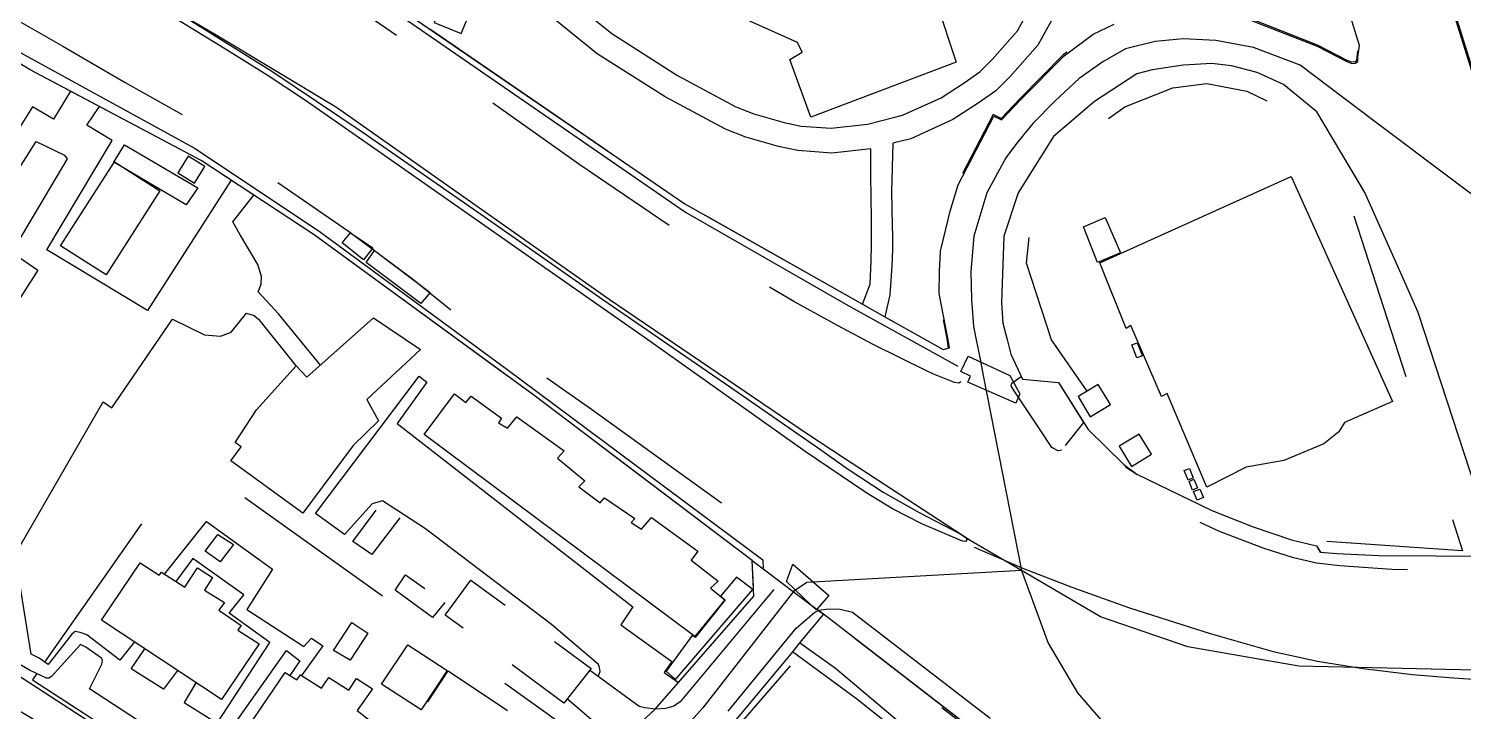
# Model space of a CAD drawing. Header units: millimetres. Extents: x 198785 to 203305, y 542885 to 545889.
# Drawn here: x 201362.6 to 201606.3, y 544838.6 to 544954.6 of the extents above; entities that cross this region are included whole.
import ezdxf

# ---------------------------------------------------------------- set-up
doc = ezdxf.new("R2010")
doc.units = ezdxf.units.MM
for name, pattern in [('FENCE_25K', [54.3, 28.7, -9.2, -16.4]), ('HIDDEN_BULD_25K', [28.8, 18.4, -10.4]), ('HIDDEN_IN_25K', [56.5, 36.5, -20])]:
    doc.linetypes.add(name, pattern=pattern)
for name, color, linetype in [('A0013111', 253, 'Continuous'), ('A0013114', 253, 'Continuous'), ('A0013118', 253, 'Continuous'), ('A0023211', 253, 'Continuous'), ('A0023214', 253, 'Continuous'), ('A0033324', 253, 'Continuous'), ('A0033327', 253, 'Continuous'), ('A0043325', 253, 'Continuous'), ('A0053326', 253, 'Continuous'), ('A0151224', 253, 'Continuous'), ('B0014111', 253, 'Continuous'), ('B0014115', 253, 'Continuous'), ('B0014116', 253, 'Continuous'), ('B0024120', 253, 'Continuous'), ('B0024127', 253, 'Continuous'), ('C0076117', 253, 'Continuous'), ('C0390130', 253, 'Continuous'), ('C0523121', 253, 'Continuous')]:
    doc.layers.add(name, color=color, linetype=linetype)

msp = doc.modelspace()

# ---------------------------------------------------------------- linework, layer by layer
at = {"layer": 'A0013111'}
for points in [[(201569.17, 544956.48), (201581.48, 544951.66), (201586.52, 544949.02), (201587.38, 544948.7), (201588.01, 544948.78), (201588.38, 544949.06), (201588.42, 544949.76), (201588.68, 544951.78), (201556.06, 545057.21)], [(201517.92, 544900.07), (201519, 544900.39), (201518.76, 544902.01), (201517.27, 544909.6), (201517.31, 544913.32), (201517.48, 544916.81), (201519.15, 544923.59), (201520.48, 544928.08), (201526.53, 544939.76), (201527.86, 544939.13), (201531.12, 544942.56), (201538.48, 544950.01), (201543.44, 544953.67), (201547.01, 544955.4)], [(201611.46, 544867.21), (201598.65, 544906.4), (201596.36, 544911.55), (201589.6, 544926.76), (201581.42, 544940.49), (201575.76, 544945.14), (201571.29, 544947.19), (201566.94, 544948.29), (201563.55, 544948.7), (201560.75, 544948.52), (201558.73, 544948.4), (201553.48, 544947.62), (201550.87, 544946.97), (201543.64, 544942.25), (201536.67, 544936.27), (201530.71, 544926.71), (201528.26, 544919.34), (201527.85, 544908.09), (201528.11, 544904.58), (201528.8, 544901.76), (201529.44, 544899.31), (201531.41, 544895.05), (201537.56, 544894.45), (201542.58, 544886.46), (201548.65, 544880.56), (201550.87, 544878.91)], [(201729.32, 544504.35), (201709.13, 544575.29), (201693.28, 544627.88), (201684.37, 544649.31), (201666.82, 544682.06), (201654.39, 544704.28), (201636.4, 544728.62), (201621.21, 544749.8), (201603.03, 544770.8), (201582.94, 544793.04), (201564.31, 544811.63), (201563.44, 544812.15), (201549.95, 544814.63), (201497.63, 544855.08)]]:
    msp.add_lwpolyline(points, dxfattribs=at)
at = {"layer": 'A0013114'}
for points in [[(201343.82, 545054.18), (201339.73, 545042.42), (201331.58, 545018.94), (201330.2, 545014.98), (201329.6, 545013.24), (201360.34, 544997.1), (201388.26, 544982.43), (201418.18, 544963.21), (201474.04, 544924.87), (201504.26, 544907.79), (201508.05, 544905.64), (201517.92, 544900.07)], [(201359.05, 544730.21), (201364.75, 544726.86), (201371.64, 544723.96), (201372.13, 544723.53), (201429.41, 544791.63), (201430.57, 544792.88), (201434.33, 544796.9), (201440.71, 544803.74), (201445.03, 544808.5), (201452.03, 544816.66), (201458.65, 544828.33), (201462.71, 544833.09), (201469.04, 544838.94), (201485.79, 544858.18), (201485.47, 544864.22), (201448.38, 544892.33), (201411.05, 544919.56), (201391.88, 544932.24), (201362.84, 544947.61), (201359.13, 544949.83)], [(201550.87, 544878.91), (201563.61, 544872.74), (201570.6, 544869.96), (201577.12, 544867.72), (201581.37, 544866.7), (201582.03, 544865.64), (201584.83, 544865.38), (201591.95, 544865.09), (201611.36, 544864.95), (201612.2, 544864.94), (201656.02, 544864.59), (201656.87, 544864.58), (201669.35, 544864.46), (201671.46, 544864.3), (201672.97, 544864.26), (201674.21, 544864.16), (201675.68, 544864.16)], [(201497.63, 544855.08), (201493.56, 544850.2), (201492.32, 544848.71), (201481.34, 544835.51), (201477.08, 544830.39), (201474.98, 544827.86), (201472.44, 544824.51), (201468.43, 544819.21)]]:
    msp.add_lwpolyline(points, dxfattribs=at)
at = {"layer": 'A0013118'}
for points in [[(201448.63, 544964.34), (201461.64, 544953.78), (201472.81, 544946.66), (201482.74, 544941.33), (201485.76, 544940.14), (201490.96, 544938.65), (201493.83, 544938.07), (201498.93, 544937.69), (201505.09, 544938.37), (201509.49, 544939.5), (201511.03, 544939.89), (201517.6, 544942.89), (201521.54, 544945.42), (201524.17, 544947.27), (201526.29, 544949.37), (201530.58, 544954.23), (201533.25, 544959.12)], [(201504.26, 544907.79), (201505.55, 544911.2), (201505.73, 544915.18), (201505.75, 544917.83), (201505.75, 544922.25), (201505.63, 544929.74), (201505.65, 544934.21), (201499.01, 544933.48), (201493.26, 544933.91), (201489.96, 544934.57), (201484.4, 544936.16), (201480.97, 544937.52), (201470.69, 544943.04), (201459.18, 544950.37), (201446.09, 544961)], [(201536.96, 544957.17), (201534.03, 544951.81), (201529.35, 544946.5), (201526.88, 544944.05), (201523.87, 544941.93), (201519.61, 544939.2), (201512.43, 544935.92), (201509.37, 544935.14), (201509.16, 544926.86), (201509.26, 544921.16), (201509.34, 544919.43), (201509.34, 544917.1), (201509.2, 544914.3), (201508.91, 544909.36), (201508.05, 544905.64)], [(201369.67, 544944), (201366.79, 544939.22), (201363.2, 544941.33), (201332.03, 544891.46), (201324, 544894.32), (201325.02, 544897.06), (201323.08, 544899.16), (201321.71, 544902.14), (201321.53, 544904.71), (201322.29, 544906.88), (201323.31, 544907.86), (201325.83, 544908.19), (201327.25, 544907.67), (201328.29, 544906.74), (201329.01, 544905.01), (201329.68, 544903.53), (201359.13, 544949.83)], [(201396.99, 544928.86), (201382.74, 544906.74), (201365.63, 544917.04), (201376.78, 544935.63), (201372.45, 544938.19), (201374.6, 544941.39)], [(201350.7, 544892.63), (201340.76, 544898.99), (201363.86, 544935.46), (201368.68, 544933.13), (201369.09, 544932.52), (201359.72, 544916.64), (201364.12, 544913.59), (201350.7, 544892.63)], [(201412.13, 544897.44), (201405.03, 544906.15), (201401.59, 544909.9), (201402.07, 544911.2), (201402.13, 544912.48), (201401.5, 544914.51), (201398.48, 544919.58), (201397.27, 544921.78), (201400.84, 544926.31)], [(201380.54, 544850.38), (201378.08, 544847.27), (201372.43, 544851.57), (201371.83, 544851.79), (201371.3, 544851.98), (201370.48, 544852.12), (201369.9, 544851.69), (201365.88, 544846.54), (201364.36, 544847.6), (201363.02, 544848.3), (201360.28, 544865.22), (201375.22, 544891.2), (201376.69, 544890.15), (201387.01, 544905.25), (201392.43, 544902.57), (201395.16, 544902.35), (201396.98, 544903.01), (201399.59, 544906.27), (201400.86, 544905.87), (201401.63, 544905.22), (201408.01, 544897.26)], [(201459.35, 544844.47), (201459.65, 544845.33), (201459.57, 544846.01), (201459.4, 544846.51), (201451.4, 544853.34), (201430, 544869.62), (201422.7, 544874.35), (201420.95, 544873.85), (201416.21, 544868.61), (201411.31, 544872.2), (201428.93, 544895.54), (201430.2, 544894.54), (201425.2, 544887.5), (201465.24, 544856.32), (201463.19, 544853.27), (201471.83, 544847.07), (201470.55, 544845.2), (201472.97, 544843.46)], [(201385.67, 544861.9), (201392.77, 544870.84), (201403.99, 544862.75), (201399.65, 544855.88), (201409.31, 544849.58), (201410.65, 544851), (201412.56, 544849.72), (201408.9, 544844.68)], [(201390.99, 544843.44), (201388.97, 544840.09), (201394.61, 544836.54), (201403.53, 544850.26), (201396.66, 544855.25), (201399.13, 544858.4), (201390.49, 544864.58), (201387.55, 544860.67)], [(201434.33, 544796.9), (201430.57, 544792.88), (201428.84, 544794.46), (201428.36, 544794.76), (201419.76, 544801.41), (201419.3, 544801.86), (201411.97, 544806.37), (201399.99, 544813.97), (201371.56, 544832.3), (201351.41, 544844.32), (201350.89, 544850.69), (201351.14, 544851.11), (201354.01, 544849.1), (201422.42, 544804.64), (201426.55, 544801.96), (201434.33, 544796.9)], [(201619.18, 544732.8), (201603.54, 544752.67), (201582.72, 544774.45), (201579.39, 544780.38), (201577.19, 544783.85), (201574.3, 544785.88), (201571.83, 544786.36), (201570.52, 544786.75), (201563.52, 544794.69), (201563.42, 544796.02), (201563.15, 544797.91), (201562.59, 544798.84), (201561.6, 544799.24), (201559.88, 544799.09), (201558.28, 544798.83), (201557.31, 544799.11), (201547.65, 544805.83), (201533.64, 544817.13), (201511.57, 544835.85), (201499.67, 544845.88), (201493.56, 544850.2)], [(201400.34, 544824.48), (201372.89, 544842.39), (201374.98, 544846.58), (201375.13, 544847.28), (201374.94, 544847.61), (201372.28, 544849.5), (201371.37, 544849.95), (201367.5, 544845.67), (201366.46, 544844.47), (201365.97, 544844.19), (201365.58, 544844.22), (201362.71, 544845.58), (201360.26, 544846.99)], [(201387.84, 544845.53), (201385.47, 544842.32), (201380, 544845.79), (201382.29, 544849.22)], [(201403.91, 544834.67), (201401.81, 544831.61), (201396.72, 544835.19), (201406.39, 544848.93), (201408.62, 544847.17), (201406.92, 544844.69)], [(201472.44, 544824.51), (201478.44, 544818.83), (201480.96, 544818.71), (201482.28, 544827.63), (201483.93, 544830.77), (201485.79, 544831.68), (201486.91, 544832.16), (201489.48, 544832.76), (201506.55, 544829.99), (201505.77, 544825.62), (201520.26, 544823.08), (201522.89, 544824.75), (201520.5, 544826.87), (201503.44, 544840.54), (201492.32, 544848.71)], [(201459.35, 544844.47), (201457.88, 544845.55)], [(201469.04, 544838.94), (201467.24, 544839.16), (201466.28, 544839.37), (201459.35, 544844.47)], [(201454.1, 544840.72), (201462.63, 544833.37)]]:
    msp.add_lwpolyline(points, dxfattribs=at)
at = {"layer": 'A0023211'}
for points in [[(201481.48, 545373.08), (201483.3, 545366.67), (201485.27, 545359.77), (201485.83, 545357.81), (201486.33, 545356.07), (201492.46, 545334.56), (201495.3, 545324.58), (201495.88, 545322.52), (201496.47, 545320.46), (201528.46, 545208.21), (201550.34, 545133.94), (201563.57, 545089.06), (201612, 544934.46), (201616.59, 544919.79)], [(201616.59, 544919.79), (201591.57, 544938.64), (201591.12, 544938.98), (201578.62, 544948.4), (201570.68, 544951.4), (201564.29, 544952.59), (201558.7, 544952.9), (201553.96, 544952.42), (201548.94, 544951.18), (201545.08, 544949.01), (201541.06, 544946.13), (201536.94, 544942.27), (201533.19, 544938.5), (201530.41, 544935.09), (201528.6, 544932.64), (201525.39, 544926.71), (201523.18, 544919.34), (201522.67, 544913.32), (201522.74, 544908.56), (201523.12, 544904.02), (201524.28, 544898.12), (201524.76, 544895.68), (201531.28, 544862.5), (201535.81, 544850.15), (201540.77, 544841.73), (201543.27, 544838.85), (201556.21, 544823.95)]]:
    msp.add_lwpolyline(points, dxfattribs=at)
at = {"layer": 'A0023214'}
for points in [[(201531.28, 544862.5), (201522.54, 544867.62), (201501.19, 544881.58), (201494.72, 544885.81), (201482.88, 544893.86), (201461.21, 544908.6), (201415.42, 544940.81), (201414.61, 544941.38), (201394.45, 544953.54), (201375.33, 544964.72), (201371.49, 544966.96), (201361.53, 544971.95), (201349.2, 544978.13), (201322.91, 544991.3), (201313.74, 544995.9)], [(201531.28, 544862.5), (201494.77, 544860.46), (201492.51, 544858.93), (201477.14, 544839.15), (201475.64, 544837.5), (201472.42, 544834.02), (201463.46, 544823.84), (201462.19, 544821.48), (201459.66, 544816.86), (201455.4, 544814.15), (201453.15, 544811.62), (201435.39, 544791.63), (201415.07, 544767.6), (201375.29, 544720.56), (201365.91, 544709.46)], [(201608.31, 544845.55), (201578.39, 544846.25), (201559.49, 544849.54), (201544.68, 544854.66), (201531.28, 544862.5)]]:
    msp.add_lwpolyline(points, dxfattribs=at)
at = {"layer": 'A0033324', "linetype": 'HIDDEN_IN_25K', "flags": 128}
for points in [[(201143.59, 545028.74), (201151.85, 545027.89), (201155.17, 545027.48), (201170.59, 545024.35), (201179.47, 545022.67), (201187.88, 545020.85), (201200.55, 545017.77), (201218.05, 545013.52), (201235.64, 545008.9), (201243.34, 545006.71), (201252.39, 545004.14), (201262.27, 545000.64), (201270.23, 544997.79), (201282.19, 544992.65), (201297.78, 544986.3), (201309.36, 544981.36), (201322.24, 544975.29), (201334.28, 544969.78), (201339.41, 544967.1), (201356.91, 544958.2), (201368.37, 544951.62), (201378.96, 544945.45), (201390.3, 544939.1), (201401.05, 544931.12), (201416.89, 544920.19), (201427.81, 544912.12), (201435.69, 544905.72), (201445.98, 544898.53), (201458.21, 544889.93), (201485.66, 544870.17), (201489.51, 544867.51), (201489.88, 544866.93), (201490.09, 544866.38), (201490.48, 544863.48), (201490.3, 544861.45), (201489.78, 544860.05), (201488, 544857.86), (201473.24, 544840.18), (201472.16, 544839.48), (201471.64, 544839.28), (201470.76, 544839.07), (201469.04, 544838.94), (201485.79, 544858.18), (201485.47, 544864.22), (201448.38, 544892.33), (201411.05, 544919.56), (201391.88, 544932.24), (201362.84, 544947.61), (201339.46, 544961.56), (201326.66, 544967.71), (201317, 544971.9), (201294.58, 544981.63), (201287.04, 544984.9), (201252.67, 544997.81), (201231.03, 545004.62), (201218.88, 545008.06), (201212.42, 545009.77), (201174.79, 545018.84), (201138.94, 545024.44), (201115.89, 545026.87), (201099.83, 545027.92), (201050.55, 545028.2), (201042.01, 545028.14), (201026.18, 545026.76), (200991.99, 545023.29), (200967.41, 545019.95), (200964.09, 545019.17), (200957.01, 545015.15), (200951.31, 545007.62), (200946.59, 544997.58), (200972, 544941.37), (200988.81, 544902.12), (200990.41, 544898.39), (201000.79, 544874.16), (201005.1, 544864.8), (201003.12, 544864.03), (201000.97, 544864.29), (201000.06, 544864.95), (200999.71, 544865.29), (200999.27, 544865.87), (200994, 544877.23), (200971.97, 544929.57), (200944.55, 544994.72), (200943.57, 544996.89), (200943.81, 544998.59), (200944.59, 545000.18), (200949.25, 545009.17), (200956.51, 545019.32), (200964.34, 545023.14), (200968.75, 545024.87), (200974.92, 545025.85), (200985.17, 545027.43), (200997.13, 545029.53), (201011.84, 545030.89), (201025.75, 545031.87), (201039.34, 545032.57), (201051.29, 545032.71), (201063.42, 545033.04), (201075.59, 545032.94), (201084.17, 545032.85), (201090.42, 545032.8), (201101.21, 545032.15), (201119, 545030.98), (201124.21, 545030.56), (201143.59, 545028.74)], [(201520.93, 544894.57), (201520.61, 544894.38), (201519.88, 544894.5), (201516.21, 544895.95), (201515.02, 544896.53), (201506.19, 544900.87), (201500.02, 544904.18), (201492.57, 544908.27), (201483.81, 544913.38), (201472.29, 544920.54), (201456.24, 544931.5), (201431.46, 544949.03), (201409.76, 544964.05), (201396.73, 544972.84), (201388.29, 544978.16), (201381.65, 544982.13), (201372.67, 544987.03), (201358.96, 544994.1), (201339.35, 545004.55), (201334.11, 545007.81), (201333.08, 545009.13), (201332.37, 545010.09), (201331.59, 545012.19), (201388.26, 544982.43), (201402.44, 544973.32), (201406.2, 544970.9), (201418.18, 544963.21), (201474.04, 544924.87), (201504.26, 544907.79), (201508.05, 544905.64), (201517.92, 544900.07), (201520.44, 544897.33), (201521.09, 544895.27), (201520.93, 544894.57)], [(201538.09, 544882.98), (201537.5, 544882.84), (201536.39, 544883.43), (201534.43, 544886.4), (201529.92, 544893.21), (201529.49, 544893.89), (201529.6, 544894.34), (201531.2, 544895.5), (201531.41, 544895.05), (201537.56, 544894.45), (201541.8, 544887.69), (201538.09, 544882.98)], [(201674.21, 544864.16), (201675.68, 544864.16), (201677.34, 544864.48), (201679.89, 544865.38), (201687.47, 544871.08), (201689.18, 544869.63), (201682.29, 544863.36), (201681.33, 544862.71), (201679.88, 544861.85), (201679.02, 544861.62), (201678.41, 544861.34), (201677.53, 544861.09), (201675.77, 544860.62), (201635.45, 544861.68), (201611.14, 544862.31), (201594.17, 544862.71), (201585.36, 544863.3), (201581.39, 544863.75), (201577.45, 544864.69), (201572.51, 544866.23), (201564.89, 544869.16), (201553.12, 544874.52), (201548.33, 544876.7), (201547.39, 544877.48), (201547.26, 544878.01), (201548.19, 544880.63), (201550.87, 544878.91), (201563.61, 544872.74), (201570.6, 544869.96), (201577.12, 544867.72), (201581.37, 544866.7), (201582.03, 544865.64), (201584.83, 544865.38), (201591.95, 544865.09), (201611.36, 544864.95), (201612.2, 544864.94), (201634.43, 544864.76), (201656.02, 544864.59), (201656.87, 544864.58), (201669.35, 544864.46), (201671.46, 544864.3), (201672.97, 544864.26), (201674.21, 544864.16)], [(201497.63, 544855.08), (201493.56, 544850.2), (201492.32, 544848.71), (201481.34, 544835.51), (201477.08, 544830.39), (201474.98, 544827.86), (201472.44, 544824.51), (201468.43, 544819.21), (201467.95, 544817.75), (201467.95, 544816.84), (201468.07, 544815.81), (201468.28, 544815.02), (201469.94, 544812.92), (201493.3, 544787.72), (201497.18, 544783.54), (201495.41, 544781.95), (201468.32, 544810.9), (201465.7, 544814.9), (201465.48, 544815.6), (201465.27, 544817.25), (201465.7, 544819.27), (201471.14, 544826.13), (201492.96, 544852.71), (201496.16, 544855.44), (201496.75, 544855.73), (201497.63, 544855.08)], [(201497.63, 544855.08), (201496.75, 544855.73), (201496.85, 544855.79), (201498.46, 544855.98), (201500.46, 544855.95), (201502.52, 544855.45), (201552.89, 544816.61), (201560.67, 544812.66), (201549.95, 544814.63), (201497.63, 544855.08)]]:
    msp.add_lwpolyline(points, dxfattribs=at)
at = {"layer": 'A0033327'}
for points in [[(201331.96, 545011.2), (201388.19, 544981.45), (201395.28, 544976.89), (201397.16, 544975.68), (201423.46, 544958.41), (201474.17, 544923.42), (201501.42, 544907.79), (201503.31, 544906.72), (201520.46, 544897.25)], [(201359.13, 544949.83), (201360.63, 544950.84), (201390.86, 544934.25), (201412.15, 544920.03), (201443.82, 544896.72), (201487.28, 544864.32), (201487.34, 544862.73)]]:
    msp.add_lwpolyline(points, dxfattribs=at)
at = {"layer": 'A0043325'}
for points in [[(201530.98, 544892.55), (201530.27, 544890.98), (201522.15, 544894.52), (201522.57, 544895.53), (201520.97, 544896.36), (201522.2, 544898.97), (201529.27, 544895.65), (201530.98, 544892.55)], [(201496.48, 544855.94), (201496.39, 544855.83), (201495.49, 544856.68), (201491.3, 544860.66), (201492.41, 544863.62), (201498.51, 544858.26), (201496.48, 544855.94)]]:
    msp.add_lwpolyline(points, dxfattribs=at)
at = {"layer": 'A0053326'}
msp.add_lwpolyline([(201467.88, 544837.87), (201469.04, 544838.94), (201485.79, 544858.18), (201485.47, 544864.22), (201495.49, 544856.68), (201496.48, 544855.94), (201497.63, 544855.08), (201493.56, 544850.2), (201492.32, 544848.71), (201481.34, 544835.51)], dxfattribs=at)
at = {"layer": 'A0151224'}
msp.add_lwpolyline([(201384.85, 544927.05), (201375.72, 544912.79), (201368, 544917.73), (201377.13, 544931.99), (201384.85, 544927.05)], dxfattribs=at)
at = {"layer": 'B0014111'}
for points in [[(201577.05, 544929.51), (201594.3, 544891.23), (201586.13, 544887.65), (201585.16, 544886.11), (201582.61, 544884.06), (201575.85, 544881.22), (201569.42, 544880.09), (201562.73, 544876.68), (201555.99, 544892.63), (201555.05, 544892.08), (201549.86, 544904.17), (201549.06, 544903.63), (201544.57, 544914.81), (201577.05, 544929.51)], [(201548.1, 544916.49), (201544.19, 544914.9), (201541.81, 544920.92), (201545.48, 544922.55), (201548.1, 544916.49)]]:
    msp.add_lwpolyline(points, dxfattribs=at)
at = {"layer": 'B0014115'}
for points in [[(201517.63, 544967.81), (201514.51, 544960.27), (201515.14, 544958.6), (201516.81, 544959.01), (201520.16, 544948.9), (201495.45, 544939.6), (201491.92, 544949.4), (201493.99, 544950.62), (201493.19, 544952.27), (201485.1, 544955.91), (201486.29, 544958.95), (201483.92, 544959.89), (201488.17, 544968.12), (201499.23, 544962.58), (201499.58, 544961.46), (201502.77, 544962.83), (201501.87, 544963.91), (201507.49, 544975.12), (201515.55, 544971.97), (201514.28, 544969.63), (201517.63, 544967.81)], [(201429.13, 544900.08), (201420.02, 544891.59), (201422.01, 544887.97), (201417.71, 544883.74), (201409.14, 544872.26), (201396.93, 544881.17), (201398.69, 544883.54), (201397.65, 544884.3), (201401.29, 544889.84), (201408, 544897.28), (201409.81, 544895.38), (201421.18, 544905.45), (201429.13, 544900.08)], [(201434.91, 544892.53), (201436.87, 544891.09), (201437.73, 544892.13), (201442.92, 544888.39), (201442.41, 544887.63), (201443.93, 544886.7), (201445.5, 544888.66), (201453.57, 544882.83), (201452.4, 544881.6), (201457.04, 544877.74), (201456.04, 544876.72), (201459.69, 544874), (201460.42, 544874.89), (201465.55, 544871.34), (201464.95, 544870.7), (201466.71, 544869.55), (201468.38, 544871.51), (201476.27, 544865.78), (201475.14, 544864.26), (201479.74, 544860.69), (201478.43, 544859.53), (201480.86, 544857.52), (201475.77, 544851.27), (201429.77, 544885.64), (201434.91, 544892.53)], [(201381.51, 544863.81), (201384.76, 544861.71), (201385.16, 544862.23), (201389.08, 544859.66), (201391.25, 544862.98), (201393.79, 544861.33), (201392.42, 544859.18), (201395.83, 544857.06), (201394.86, 544855.78), (201398.7, 544853.14), (201398.12, 544852.37), (201401.71, 544850.06), (201395.31, 544840.57), (201374.94, 544854.1), (201381.51, 544863.81)], [(201400.51, 544836.87), (201406.17, 544845.17)], [(201406.17, 544845.17), (201408.14, 544843.91), (201408.76, 544844.76), (201412.35, 544842.53), (201413.57, 544844.34), (201416.97, 544842.17), (201418.28, 544844.16), (201420.98, 544842.38), (201418.36, 544838.71), (201422.04, 544835.8)]]:
    msp.add_lwpolyline(points, dxfattribs=at)
at = {"layer": 'B0014116', "linetype": 'HIDDEN_BULD_25K', "flags": 128}
for points in [[(201551.81, 544899.03), (201550.85, 544898.69), (201550.01, 544900.85), (201550.92, 544901.21), (201551.81, 544899.03)], [(201560.4, 544878.24), (201559.56, 544877.85), (201558.89, 544879.5), (201559.78, 544879.85), (201560.4, 544878.24)], [(201561.14, 544876.54), (201560.31, 544876.18), (201559.73, 544877.62), (201560.52, 544878.02), (201561.14, 544876.54)], [(201562.17, 544874.92), (201561.08, 544874.48), (201560.46, 544875.93), (201561.57, 544876.34), (201562.17, 544874.92)], [(201425.64, 544871.44), (201420.88, 544865.22), (201417.64, 544867.45), (201422.41, 544873.81), (201425.64, 544871.44)], [(201397.36, 544866.91), (201395.13, 544864), (201392.56, 544865.78), (201394.7, 544868.66), (201397.36, 544866.91)], [(201433.3, 544857.08), (201431.2, 544854.5), (201424.85, 544859.17), (201426.61, 544861.8), (201433.3, 544857.08)], [(201458.12, 544845.85), (201453.5, 544839.96), (201433.36, 544854.95), (201437.71, 544860.9), (201458.12, 544845.85)], [(201420.22, 544851.86), (201417.2, 544847.26), (201414.37, 544848.9), (201417.46, 544853.66), (201420.22, 544851.86)], [(201449.3, 544835.16), (201444.42, 544828.15), (201429.33, 544838.57), (201433.82, 544845.44), (201449.3, 544835.16)]]:
    msp.add_lwpolyline(points, dxfattribs=at)
at = {"layer": 'B0024120', "linetype": 'FENCE_25K', "flags": 128}
for points in [[(201475.03, 545313.51), (201486.78, 545280.33), (201537.41, 545109.74), (201588.48, 544951.81), (201588.22, 544949.78), (201588.19, 544949.17), (201587.93, 544948.97), (201587.4, 544948.9), (201586.61, 544949.21), (201581.56, 544951.84), (201569.22, 544956.68), (201558.67, 544957.6), (201550.53, 544956.72), (201546.94, 544955.59), (201543.34, 544953.84), (201538.35, 544950.16), (201530.98, 544942.7), (201527.81, 544939.37), (201526.44, 544940.03), (201520.29, 544928.16), (201518.96, 544923.64), (201517.28, 544916.84), (201517.11, 544913.32), (201517.07, 544909.58), (201518.56, 544901.97), (201518.81, 544900.33)], [(201542.39, 544892.99), (201536.36, 544901.75), (201532.09, 544914.77), (201533.3, 544925.71), (201539.64, 544934.9), (201548.84, 544941.36), (201556.94, 544944.54), (201562.74, 544945.3), (201569.52, 544943.99), (201576.75, 544940.49), (201581.12, 544936.77), (201584.84, 544931.63), (201606.19, 544865.83), (201581.35, 544867.58)], [(201334.01, 544746.07), (201287.63, 544775.74), (201261.88, 544793.04), (201315.49, 544875.24), (201316.02, 544876.05), (201359.28, 544942.99), (201364.32, 544943.58)], [(201365.31, 544846.94), (201389.48, 544881.42), (201389.71, 544881.75), (201396.95, 544876.58), (201461.32, 544830.61)], [(201727.89, 544504.35), (201721.77, 544525.48), (201703.55, 544589.24), (201703.55, 544589.24), (201694.63, 544615.93), (201682.26, 544649.34), (201682.26, 544649.34), (201667.4, 544678.12), (201654.16, 544702.45), (201633.14, 544729.55), (201616.72, 544751.39), (201602.07, 544770.17), (201593.17, 544780.13), (201578.55, 544796.48), (201578.46, 544796.57), (201562.81, 544811.99), (201561.07, 544812.25), (201557.01, 544812.88), (201551.45, 544813.74), (201549.88, 544814.35), (201506.11, 544848.1), (201497.64, 544854.13)], [(201473.18, 544824.62), (201492.26, 544846.59), (201521.08, 544824.94)], [(201363.95, 544845), (201363.2, 544843.93), (201372.13, 544838.13), (201429.57, 544800.8), (201432.57, 544798.84), (201433.05, 544799.35), (201433.29, 544799.61), (201440.36, 544807.09)]]:
    msp.add_lwpolyline(points, dxfattribs=at)
at = {"layer": 'B0024127'}
for points in [[(201546.37, 544890.73), (201544.29, 544894.15), (201542.39, 544892.99), (201540.87, 544892.07), (201542.95, 544888.65), (201546.37, 544890.73)], [(201553.34, 544882.29), (201551.26, 544885.71), (201547.84, 544883.63), (201549.92, 544880.21), (201553.34, 544882.29)]]:
    msp.add_lwpolyline(points, dxfattribs=at)
at = {"layer": 'C0076117'}
for points in [[(201432.61, 544958.52), (201431.45, 544955.68), (201436.07, 544953.8), (201437.23, 544956.64), (201432.61, 544958.52)], [(201389.67, 544932.93), (201387.93, 544930.11), (201390.77, 544928.36), (201392.5, 544931.18), (201389.67, 544932.93)], [(201419.47, 544915.35), (201415.84, 544918.22), (201417.26, 544919.89), (201421.03, 544917.35), (201419.47, 544915.35)], [(201429.19, 544907.91), (201419.92, 544914.89), (201421.33, 544916.91), (201430.77, 544909.8), (201429.19, 544907.91)], [(201482.82, 544861.36), (201480.13, 544858.18), (201480.9, 544857.53), (201475.79, 544851.13), (201475.31, 544851.49), (201470.86, 544845.38), (201472.49, 544843.96), (201485.62, 544859.29), (201482.82, 544861.36)], [(201429.28, 544838.85), (201422.54, 544843.19), (201427.01, 544849.89), (201433.68, 544845.53), (201429.28, 544838.85)]]:
    msp.add_lwpolyline(points, dxfattribs=at)
at = {"layer": 'C0390130'}
msp.add_lwpolyline([(201391.32, 544927.54), (201389.35, 544924.67), (201377.02, 544931.95), (201378.83, 544934.87), (201391.32, 544927.54)], dxfattribs=at)
at = {"layer": 'C0523121'}
for points in [[(201579.05, 545039.17), (201611.75, 544934.64), (201617.72, 544915.57), (201619.78, 544909.3), (201623.1, 544899.2), (201634.43, 544864.76), (201641.66, 544842.78), (201647.85, 544823.96), (201650.35, 544816.37), (201687.17, 544705.05), (201687.35, 544704.46), (201704.17, 544650.57), (201706.84, 544642.03), (201736.37, 544547.39), (201748.98, 544504.36)], [(201502.17, 544879.49), (201507.76, 544875.82), (201513.89, 544872.35), (201520.81, 544868.76), (201521.81, 544868.15), (201521.96, 544867.71), (201521.73, 544867.46), (201521.24, 544867.52), (201514.33, 544870.47), (201509.35, 544873.02), (201504.96, 544875.65), (201500.43, 544878.72), (201494.5, 544882.74), (201467.36, 544902.01), (201447.98, 544915.53), (201422.5, 544933.43), (201409.61, 544942.42), (201403.1, 544946.7), (201395.72, 544951.33), (201383.89, 544958.56)], [(201389.45, 544956.41), (201403.9, 544947.37), (201419.4, 544936.99), (201439.42, 544923.1), (201460.11, 544908.59), (201481.65, 544893.81), (201496.96, 544883.17), (201501.47, 544879.98), (201502.17, 544879.49)], [(201523.21, 544866.47), (201531.57, 544862.88), (201539.79, 544859.68), (201549.61, 544856.16), (201559.77, 544852.95), (201563.32, 544851.82), (201574.03, 544848.76), (201581.56, 544847.12), (201589.29, 544845.88), (201597.67, 544844.85), (201603.92, 544844.32), (201611.29, 544843.81)]]:
    msp.add_lwpolyline(points, dxfattribs=at)

doc.saveas('drawing.dxf')
